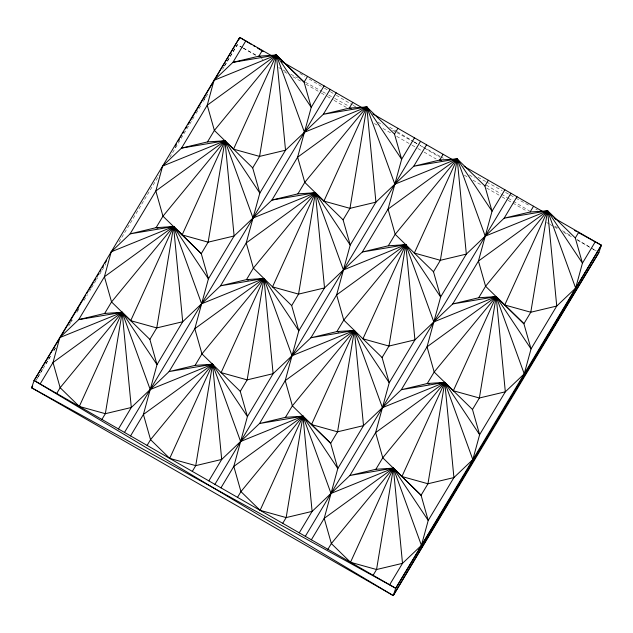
<?xml version="1.0" encoding="UTF-8"?>
<svg xmlns="http://www.w3.org/2000/svg" width="633" height="633" viewBox="0 0 633 633"><rect width="100%" height="100%" fill="white"/><g stroke="black" fill="none" stroke-linecap="round" stroke-linejoin="round"><path stroke-width="0.47" stroke-dasharray="3.17 2.37" d="M37.679 377.64L36.176 380.18L50.941 355.604M38.186 376.793L43.21 368.327M45.726 364.094L50.244 356.482M53.765 350.555L55.277 348.015M70.35 322.624L72.36 319.246M77.392 310.779L79.402 307.393M53.987 350.524L55.514 347.984M68.712 325.963L72.273 320.029M76.838 312.409L78.872 309.023M83.952 300.548L87.504 294.622M89.53 291.235L91.057 288.688M91.563 287.841L96.137 280.221M96.643 279.375L97.656 277.681M99.69 274.295L101.715 270.9M102.229 270.054L105.782 264.127M118.98 242.107L159.097 175.191M169.755 157.403L194.125 116.741M196.159 113.354L201.239 104.88M203.272 101.494L207.838 93.874M222.563 69.306L224.09 66.766M224.596 65.919L237.288 44.745L242.463 47.594M175.001 147.655L176.021 145.97M204.103 99.571L206.144 96.2M224.525 65.832L237.288 44.745L242.431 47.697M243.325 48.068L256.27 55.198M278.694 67.549L282.152 69.448M283.014 69.923L285.602 71.347M290.776 74.196L297.676 77.994M305.438 82.274L321.833 91.294M322.695 91.769L327.87 94.626M328.733 95.1L333.908 97.949M334.77 98.424L348.577 106.02M377.909 122.177L383.084 125.025M392.579 130.248L396.029 132.147M396.891 132.621L413.278 141.65M414.14 142.124L419.315 144.973M440.022 156.375L420.177 145.448L423.556 147.513M440.885 156.849L443.472 158.274M477.986 177.28L485.748 181.552M486.611 182.027L502.135 190.58M505.593 192.479L515.08 197.702M515.942 198.176L529.742 205.78M535.787 209.104L537.512 210.053M243.286 48.187L256.136 55.577M261.279 58.529L262.996 59.518M284.415 71.822L286.986 73.301M292.984 76.751L302.416 82.163M305.842 84.134L320.409 92.505M321.263 92.996L326.406 95.955M327.261 96.445L333.259 99.887M334.121 100.386L346.971 107.768M374.388 123.522L377.822 125.492M382.957 128.452L391.526 133.373M396.669 136.324L411.236 144.696M412.099 145.186L417.234 148.146M418.096 148.636L420.668 150.116M424.094 152.086L436.09 158.978M464.369 175.222L466.94 176.702M472.938 180.152L482.362 185.564M486.642 188.025L501.209 196.396M502.072 196.887L507.215 199.846M508.07 200.337L526.917 211.169M546.627 222.492L549.199 223.971M550.053 224.462L553.487 226.432M554.342 226.923L557.768 228.893M563.766 232.343L573.189 237.755M577.478 240.224L592.045 248.587M592.899 249.086L598.043 252.037M299.884 73.444L304.964 76.482M309.197 79.022L323.598 87.647M324.444 88.153L329.532 91.199M330.379 91.706L335.458 94.752M336.305 95.259L352.399 104.896M353.246 105.402L355.786 106.922M389.675 127.217L396.448 131.276M397.295 131.783L413.389 141.42M414.235 141.934L417.622 143.96M424.403 148.019L439.65 157.15M469.298 174.906L474.378 177.952M486.239 185.058L500.64 193.682M501.486 194.189L507.413 197.741M508.259 198.248L512.501 200.78M513.347 201.286L529.441 210.931M554.848 226.147L558.243 228.181M562.476 230.713L571.797 236.291M576.877 239.337L590.431 247.456M591.277 247.962L596.357 251.008"/><path stroke-width="0.95" d="M40.156 383.954L53.006 362.511L59.803 337.587L78.714 319.625L104.667 313.438L122.161 312.298L105.347 413.689L101.905 419.434M336.194 92.845L323.344 114.288L285.53 150.211L259.823 193.089L246.229 242.93L220.529 285.815L182.708 321.738L156.755 327.926L130.714 320.678L122.161 312.298L78.714 319.625L104.421 276.748L111.218 251.823L130.121 233.87L155.829 190.984L162.626 166.068L181.529 148.106L207.482 141.919L224.976 140.771L208.162 242.162L201.278 253.651L208.415 278.852L194.822 328.693L169.114 371.571L131.3 407.494L118.45 428.937M426.602 144.791L413.745 166.234L375.931 202.156L349.978 208.344L323.93 201.104L315.384 192.725L271.937 200.052L297.637 157.166L311.23 107.325L304.093 82.124L276.384 55.016L207.236 105.22L214.373 130.422L252.686 167.887L259.823 193.089L224.976 140.771L181.529 148.106L207.236 105.22L214.033 80.304L232.944 62.343L258.897 56.155L276.384 55.016L285.53 150.211L259.577 156.398L233.53 149.159L224.976 140.771L155.829 190.984L162.966 216.185L201.278 253.651L173.569 226.535L130.121 233.87L156.074 227.674L173.569 226.535L208.415 278.852L234.115 235.974L271.937 200.052L297.89 193.864L315.384 192.725L298.57 294.108L291.678 305.597L298.816 330.798L285.222 380.639L259.522 423.524L221.7 459.439L208.85 480.882M311.365 539.791L324.215 518.348L337.808 468.507L330.671 443.306L302.962 416.19L259.522 423.524L285.475 417.329L302.962 416.19L286.156 517.58L282.706 523.325M299.251 532.828L312.109 511.393L349.922 475.47L375.63 432.584L389.224 382.743L354.377 330.426L292.019 355.722L263.969 278.48L220.529 285.815L246.482 279.62L263.969 278.48L298.816 330.798L324.523 287.92L362.337 251.997L388.045 209.112L401.639 159.271L394.501 134.069L366.792 106.961L323.344 114.288L349.297 108.101L366.792 106.961L349.978 208.344L343.094 219.833L350.223 245.034L336.637 294.875L310.93 337.761L273.116 373.684L247.408 416.561L233.814 466.402L220.964 487.845M517.003 196.736L504.153 218.179L466.331 254.102L440.631 296.98L405.785 244.67L336.637 294.875L343.766 320.076L382.087 357.542L389.224 382.743L414.924 339.866L452.737 303.943L478.445 261.065L492.039 211.224L484.902 186.015L457.192 158.907L413.745 166.234L439.698 160.046L457.192 158.907L440.378 260.29L433.494 271.779L440.631 296.98L427.038 346.821L401.33 389.706L363.516 425.629L337.808 468.507L302.962 416.19L240.611 441.486L212.561 364.244L195.067 365.383L169.114 371.571L212.561 364.244L247.408 416.561L240.271 391.36L201.959 353.894L194.822 328.693L263.969 278.48L273.116 373.684L247.163 379.871L221.115 372.631L263.969 278.48L201.618 303.777L173.569 226.535L111.218 251.823M595.297 241.727L582.439 263.17L575.642 288.086L556.739 306.048L531.032 348.933L524.235 373.85L505.324 391.811L479.371 397.999L453.331 390.759L444.777 382.379L401.33 389.706L427.283 383.519L444.777 382.379L427.963 483.762L421.08 495.251L428.217 520.453L421.42 545.377L402.509 563.338L389.659 584.773M472.487 409.488L434.175 372.03L427.038 346.821L496.185 296.616L479.371 397.999L472.487 409.488L479.624 434.689L472.827 459.613L453.916 477.575L428.217 520.453L393.37 468.135L375.875 469.282L349.922 475.47L393.37 468.135L421.08 495.251L382.767 457.786L375.63 432.584L444.777 382.379L479.624 434.689L505.324 391.811L496.185 296.616L478.698 297.755L452.737 303.943L496.185 296.616L523.895 323.724L531.032 348.933L496.185 296.616L433.834 321.904L405.785 244.67L388.29 245.81L362.337 251.997L405.785 244.67L414.924 339.866L388.971 346.053L362.931 338.813L405.785 244.67L343.426 269.959L315.384 192.725L253.026 218.013L224.976 140.771L162.626 166.068M554.476 218.274L601.35 245.208L598.897 252.527L393.259 595.582L31.65 387.792L34.103 380.473L239.741 37.418L271.549 55.696M239.124 39.254L239.741 37.418L251.594 44.524M85.661 295.271L34.103 380.473L393.259 595.582L395.712 588.255L601.35 245.208L578.056 232.382M59.803 337.587L122.161 312.298L131.3 407.494L105.347 413.689L79.299 406.441L122.161 312.298L157.008 364.616L143.414 414.457L130.556 435.9M130.714 320.678L173.569 226.535L182.122 234.922L208.162 242.162L234.115 235.974L224.976 140.771L162.966 216.185L156.074 227.674L157.934 228.196M182.122 234.922L224.976 140.771M233.53 149.159L276.384 55.016L304.093 82.124L307.543 76.379M169.707 458.387L150.551 439.658L143.414 414.457L212.561 364.244L221.7 459.439L195.747 465.635L169.707 458.387L212.561 364.244L150.211 389.532L122.161 312.298L53.006 362.511L60.143 387.712L79.299 406.441M245.794 40.9L232.944 62.343L276.384 55.016L304.433 132.25L366.792 106.961L375.931 202.156L350.223 245.034L315.384 192.725L272.522 286.868L298.57 294.108L324.523 287.92L315.384 192.725L246.229 242.93L253.366 268.131L291.678 305.597M323.93 201.104L366.792 106.961L401.639 159.271L414.488 137.836M260.108 510.333L240.951 491.604L233.814 466.402L302.962 416.19L312.109 511.393L286.156 517.58L260.108 510.333L302.962 416.19L331.012 493.431L393.37 468.135L401.923 476.522L427.963 483.762L453.916 477.575L444.777 382.379L382.427 407.668L354.377 330.426L336.883 331.573L310.93 337.761L354.377 330.426L363.516 425.629L337.563 431.817L311.515 424.577L354.377 330.426L285.222 380.639L292.359 405.84L330.671 443.306L337.563 431.817L354.377 330.426L292.359 405.84L285.475 417.329M504.889 189.781L492.039 211.224L457.192 158.907L414.338 253.05L440.378 260.29L466.331 254.102L457.192 158.907L394.842 184.195L366.792 106.961L297.637 157.166L304.774 182.367L343.094 219.833M350.508 562.286L331.352 543.549L324.215 518.348L393.37 468.135L402.509 563.338L376.556 569.526L350.508 562.286L393.37 468.135L421.42 545.377M401.923 476.522L444.777 382.379L472.827 459.613M453.331 390.759L496.185 296.616L524.235 373.85M31.65 387.792L32.655 386.098L31.65 387.792L395.712 588.255L598.897 252.527M175.404 145.748L176.409 144.055M177.913 141.515L179.424 138.975M180.429 137.282L181.434 135.597M182.937 133.057L183.95 131.363M185.453 128.823L186.964 126.284M187.969 124.59L189.473 122.05M190.478 120.357L239.741 37.418M393.259 595.582L601.35 245.208M56.701 393.457L60.143 387.712L122.161 312.298M104.667 313.438L111.55 301.949L173.569 226.535L182.708 321.738L157.008 364.616L149.871 339.415L111.55 301.949L104.421 276.748L173.569 226.535L156.755 327.926L149.871 339.415M207.482 141.919L214.373 130.422L276.384 55.016L311.23 107.325L324.088 85.89M262.339 50.411L258.897 56.155L260.756 56.669M252.686 167.887L259.577 156.398L276.384 55.016L214.033 80.304M124.503 432.418L330.141 89.364M147.101 445.403L150.551 439.658L212.561 364.244L195.747 465.635L192.305 471.379M195.067 365.383L201.959 353.894L263.969 278.48L247.163 379.871L240.271 391.36M297.89 193.864L304.774 182.367L366.792 106.961M352.739 102.356L349.297 108.101L351.157 108.615M394.501 134.069L397.943 128.325M214.904 484.364L420.541 141.317M237.51 497.348L240.951 491.604L302.962 416.19M388.29 245.81L395.182 234.321L457.192 158.907L485.242 236.141L547.592 210.852L575.302 237.968L582.439 263.17L547.592 210.852L530.106 211.992L504.153 218.179L547.592 210.852L556.146 219.232M443.147 154.302L439.698 160.046L441.565 160.56M382.087 357.542L388.971 346.053L405.785 244.67L343.766 320.076L336.883 331.573L338.742 332.088M484.902 186.015L488.344 180.27M305.312 536.309L510.95 193.263M327.91 549.294L331.352 543.549L393.37 468.135L376.556 569.526L373.114 575.27M375.875 469.282L382.767 457.786L444.777 382.379M478.698 297.755L485.582 286.266L547.592 210.852L575.642 288.086M530.106 211.992L533.548 206.247M575.302 237.968L578.752 232.216M86.681 293.585L88.216 291.053M89.237 289.368L93.32 282.619M94.341 280.933L95.876 278.401M96.896 276.716L98.938 273.345M99.959 271.652L100.979 269.967M102.506 267.435L103.535 265.749M105.062 263.217L106.597 260.685M315.384 192.725L253.366 268.131L246.482 279.62L248.342 280.142M496.185 296.616L434.175 372.03L427.283 383.519L429.142 384.033M457.192 158.907L388.045 209.112L395.182 234.321L433.494 271.779M574.606 230.483L576.331 231.433M281.59 61.472L361.949 107.642M372.829 113.9L453.188 160.07M464.068 166.321L542.758 211.541M34.103 380.473L395.712 588.255M253.295 45.536L254.988 46.549M257.528 48.076L263.455 51.629M547.592 210.852L530.786 312.235L523.895 323.724L485.582 286.266L478.445 261.065L547.592 210.852L556.739 306.048L530.786 312.235L504.738 304.995L547.592 210.852"/></g></svg>
